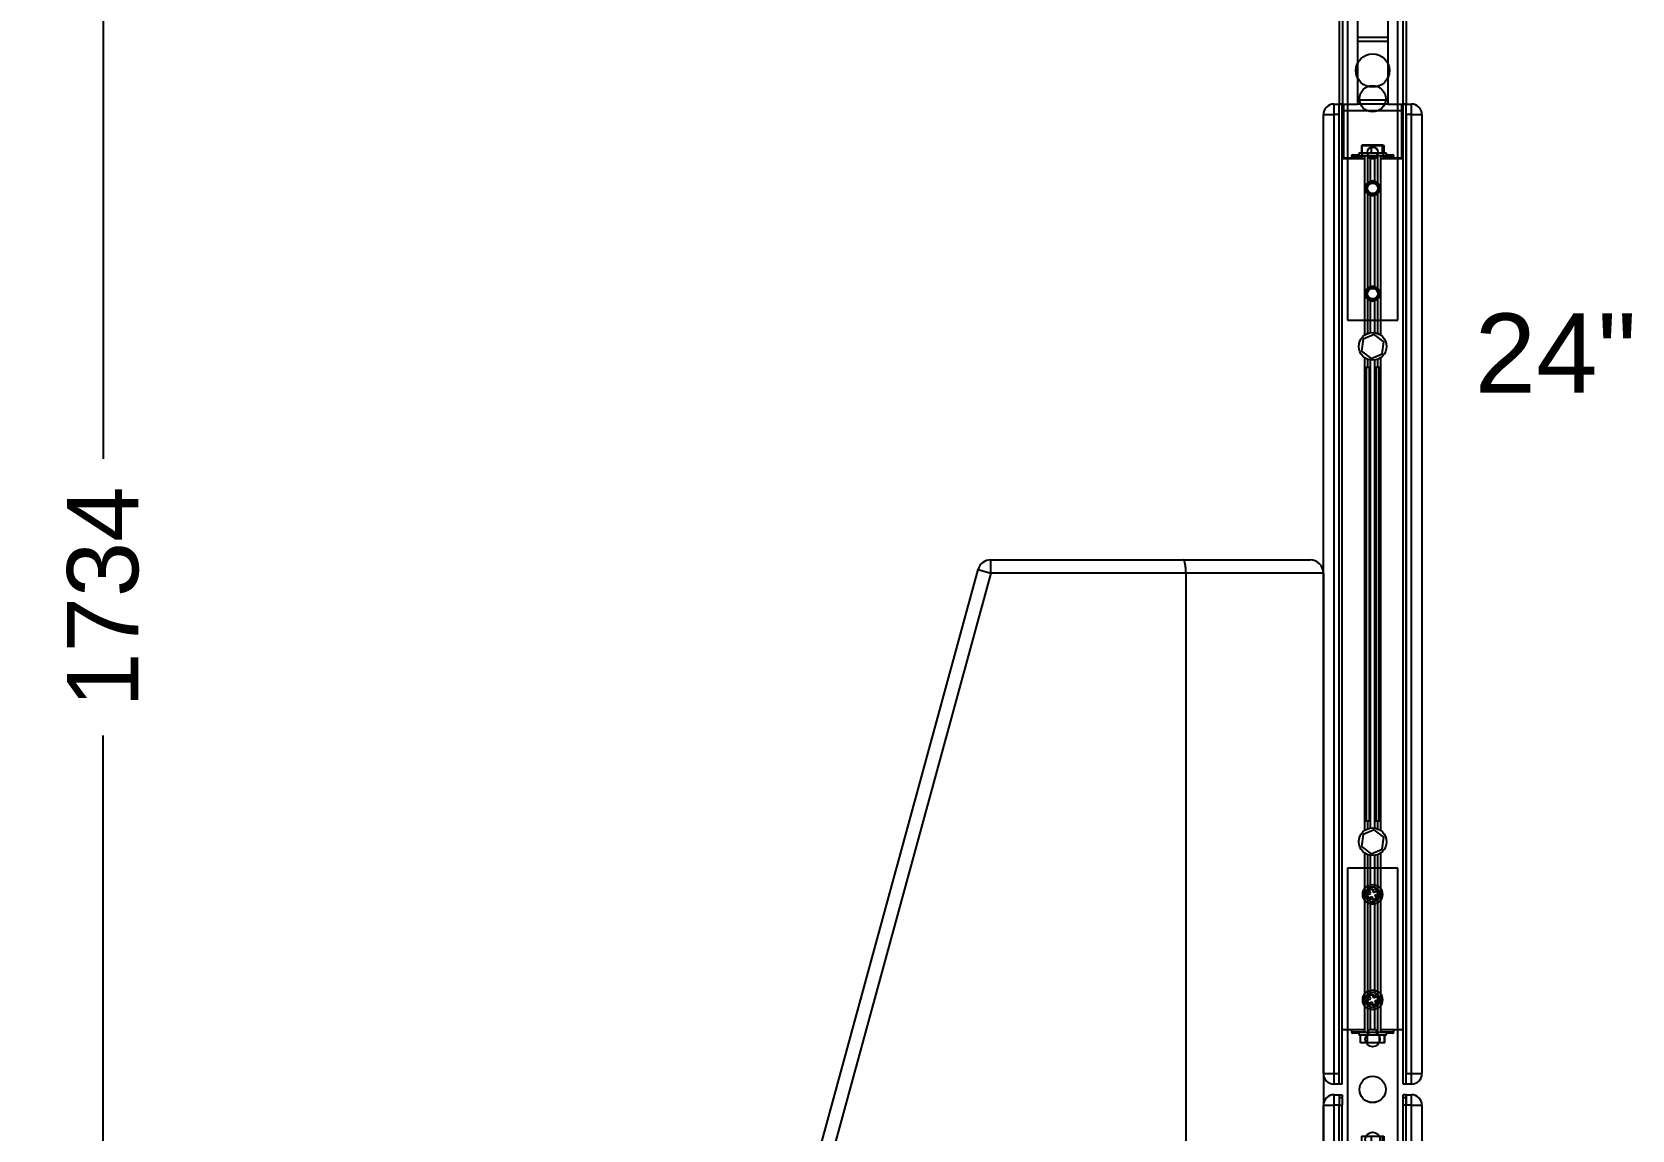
# Model space of a CAD drawing. Header units: inches. Extents: x 9936 to 27102, y -2774 to 11910.
# Drawn here: x 12435 to 13042, y 6183 to 6599 of the extents above; entities that cross this region are included whole.
import ezdxf

# ---------------------------------------------------------------- set-up
doc = ezdxf.new("R2010")
doc.units = ezdxf.units.IN
doc.header["$MEASUREMENT"] = 0
for name, color, linetype in [('Conector lateral', 150, 'Continuous'), ('Puente', 244, 'Continuous'), ('RECTO', 20, 'Continuous'), ('SILLON', 84, 'Continuous'), ('TEXTO', 7, 'Continuous')]:
    doc.layers.add(name, color=color, linetype=linetype)
doc.styles.get("Standard").update_dxf_attribs({"font": 'arial.ttf'})
doc.dimstyles.get("Standard").update_dxf_attribs({"dimscale": 150, "dimtxt": 0.18, "dimasz": 0.18, "dimexe": 0.18, "dimexo": 0.0625, "dimgap": 0.09, "dimtad": 0, "dimdec": 0, "dimzin": 0, "dimdsep": 46, "dimtxsty": 'Standard', "dimcen": 0.09, "dimclrd": 1, "dimclre": 1, "dimclrt": 1, "dimadec": 0, "dimazin": 0, "dimtfac": 1, "dimtdec": 0, "dimtofl": 0, "dimtmove": 0, "dimatfit": 3, "dimfxl": 1, "dimtolj": 1, "dimtzin": 0, "dimarcsym": 0})

# ---------------------------------------------------------------- blocks, each defined once
blk = doc.blocks.new('A$C2C726D91')
at = {"layer": 'RECTO', "linetype": 'Continuous'}
for p, q in [((0, 668), (4, 668)), ((0, 4), (0, 668)), ((4, 672), (4, 668)), ((4, 672), (6, 672)), ((6, 668), (4, 668)), ((4, 668), (4, 4)), ((6, 672), (6, 670.83)), ((6, 672), (7.1, 672)), ((6, 672), (6, 668)), ((7.1, 670.83), (6, 670.83)), ((6, 670.83), (6, 668)), ((6, 668), (7.1, 668)), ((6, 4), (6, 668)), ((7.1, 672), (7.1, 670.83)), ((7.1, 670.83), (7.1, 668)), ((7.1, 4), (7.1, 668)), ((31.4, 672), (30.3, 672)), ((30.3, 670.83), (30.3, 672)), ((31.4, 670.83), (30.3, 670.83)), ((30.3, 668), (30.3, 670.83)), ((31.4, 668), (30.3, 668)), ((30.3, 4), (30.3, 668)), ((31.4, 672), (31.4, 670.83)), ((31.4, 668), (31.4, 672)), ((31.4, 672), (33.4, 672)), ((31.4, 670.83), (31.4, 668)), ((31.4, 4), (31.4, 668)), ((33.4, 668), (31.4, 668)), ((33.4, 668), (33.4, 672)), ((33.4, 4), (33.4, 668)), ((33.4, 668), (37.4, 668)), ((37.4, 668), (37.4, 4)), ((14.47, 656.3), (14.47, 653.3)), ((14.47, 656.3), (18.1, 656.3)), ((18.1, 656.3), (18.1, 653.3)), ((18.1, 656.3), (22.33, 656.3)), ((22.33, 656.3), (22.33, 653.3)), ((22.33, 656.3), (22.93, 656.3)), ((22.93, 656.3), (22.93, 653.3)), ((7.1, 651.2), (15.61, 651.2)), ((10.7, 652.2), (10.7, 651.2)), ((15.61, 652.2), (10.7, 652.2)), ((11.2, 652.7), (13.45, 652.7)), ((13.45, 653.3), (13.45, 652.3)), ((20.7, 653.3), (13.45, 653.3)), ((15.57, 652.3), (13.45, 652.3)), ((15.61, 652.3), (16.9, 652.3)), ((15.61, 652.3), (15.61, 584.24)), ((16.9, 642.11), (16.9, 652.3)), ((20.5, 652.3), (16.9, 652.3)), ((17.85, 651.2), (19.55, 651.2)), ((17.85, 642.65), (17.85, 651.2)), ((19.55, 642.65), (19.55, 651.2)), ((20.5, 652.3), (21.79, 652.3)), ((20.5, 652.3), (20.5, 642.11)), ((23.95, 653.3), (20.7, 653.3)), ((21.79, 584.24), (21.79, 652.3)), ((23.95, 652.3), (21.79, 652.3)), ((25.4, 652.2), (21.79, 652.2)), ((21.79, 651.2), (30.3, 651.2)), ((23.95, 652.3), (23.95, 653.3)), ((23.95, 652.7), (24.98, 652.7)), ((24.98, 652.7), (26.2, 652.7)), ((26.7, 652.2), (25.4, 652.2)), ((26.7, 651.2), (26.7, 652.2)), ((16.9, 602.11), (16.9, 637.89)), ((20.5, 637.89), (20.5, 602.11)), ((17.85, 602.65), (17.85, 637.35)), ((19.55, 602.65), (19.55, 637.35)), ((16.9, 584.93), (16.9, 597.89)), ((17.85, 585.18), (17.85, 597.35)), ((19.55, 585.18), (19.55, 597.35)), ((20.5, 597.89), (20.5, 584.93)), ((15.07, 582.79), (14.47, 578.25)), ((19.3, 584.54), (15.07, 582.79)), ((22.93, 581.75), (19.3, 584.54)), ((14.47, 578.25), (18.1, 575.46)), ((18.1, 575.46), (22.33, 577.21)), ((22.33, 577.21), (22.93, 581.75)), ((15.55, 572), (15.55, 100)), ((16.36, 572), (15.55, 572)), ((15.61, 575.76), (15.61, 572)), ((16.36, 100), (16.36, 572)), ((17.45, 572), (16.36, 572)), ((16.9, 572), (16.9, 575.07)), ((17.45, 100), (17.45, 572)), ((17.85, 184.65), (17.85, 574.82)), ((19.55, 184.65), (19.55, 574.82)), ((19.95, 572), (19.95, 100)), ((21.04, 572), (19.95, 572)), ((20.5, 575.07), (20.5, 572)), ((21.04, 100), (21.04, 572)), ((21.85, 572), (21.04, 572)), ((21.79, 572), (21.79, 575.76)), ((21.85, 100), (21.85, 572)), ((19.55, 184.65), (19.95, 184.47)), ((17.85, 179.35), (17.45, 179.53)), ((17.85, 97.18), (17.85, 179.35)), ((19.55, 97.18), (19.55, 179.35)), ((15.55, 100), (16.36, 100)), ((15.61, 100), (15.61, 96.24)), ((16.36, 100), (17.45, 100)), ((16.9, 96.93), (16.9, 100)), ((19.95, 100), (21.04, 100)), ((20.5, 100), (20.5, 96.93)), ((21.04, 100), (21.85, 100)), ((21.79, 96.24), (21.79, 100)), ((15.07, 94.79), (14.47, 90.25)), ((19.3, 96.54), (15.07, 94.79)), ((22.93, 93.75), (19.3, 96.54)), ((22.33, 89.21), (22.93, 93.75)), ((14.47, 90.25), (18.1, 87.46)), ((15.61, 87.76), (15.61, 19.7)), ((16.9, 74.11), (16.9, 87.07)), ((17.85, 74.65), (17.85, 86.82)), ((18.1, 87.46), (22.33, 89.21)), ((19.55, 74.65), (19.55, 86.82)), ((20.5, 87.07), (20.5, 74.11)), ((21.79, 19.7), (21.79, 87.76)), ((16.9, 19.7), (16.9, 69.89)), ((17.85, 20.8), (17.85, 69.35)), ((19.55, 20.8), (19.55, 69.35)), ((20.5, 69.89), (20.5, 19.7)), ((15.61, 20.8), (7.1, 20.8)), ((10.7, 20.8), (10.7, 19.8)), ((10.7, 19.8), (15.61, 19.8)), ((13.45, 19.3), (11.2, 19.3)), ((13.45, 19.7), (13.45, 18.7)), ((13.45, 19.7), (15.57, 19.7)), ((13.45, 18.7), (23.95, 18.7)), ((14.14, 15.7), (14.14, 18.7)), ((16.9, 19.7), (15.61, 19.7)), ((16.72, 15.7), (16.72, 18.7)), ((16.9, 19.7), (20.5, 19.7)), ((19.55, 20.8), (17.85, 20.8)), ((21.79, 19.7), (20.5, 19.7)), ((21.29, 15.7), (21.29, 18.7)), ((30.3, 20.8), (21.79, 20.8)), ((21.79, 19.8), (26.7, 19.8)), ((21.8, 19.7), (23.95, 19.7)), ((23.26, 15.7), (23.26, 18.7)), ((23.95, 18.7), (23.95, 19.7)), ((26.2, 19.3), (23.95, 19.3)), ((26.7, 19.8), (26.7, 20.8)), ((16.72, 15.7), (14.14, 15.7)), ((21.29, 15.7), (16.72, 15.7)), ((23.26, 15.7), (21.29, 15.7)), ((0, 4), (4, 4)), ((4, 4), (6, 4)), ((4, 4), (4, 0)), ((6, 0), (4, 0)), ((6, 4), (6, 1.17)), ((7.1, 4), (6, 4)), ((6, 4), (6, 0)), ((6, 1.17), (7.1, 1.17)), ((6, 1.17), (6, 0)), ((7.1, 0), (6, 0)), ((7.1, 4), (7.1, 1.17)), ((7.1, 1.17), (7.1, 0)), ((31.4, 4), (30.3, 4)), ((30.3, 1.17), (30.3, 4)), ((30.3, 1.17), (31.4, 1.17)), ((30.3, 0), (30.3, 1.17)), ((31.4, 0), (30.3, 0)), ((31.4, 4), (31.4, 1.17)), ((31.4, 4), (33.4, 4)), ((31.4, 0), (31.4, 4)), ((31.4, 1.17), (31.4, 0)), ((33.4, 0), (31.4, 0)), ((33.4, 4), (37.4, 4)), ((33.4, 0), (33.4, 4))]:
    blk.add_line(p, q, dxfattribs=at)
for centre, radius in [((18.7, 640), 1.98), ((18.7, 600), 1.98), ((18.7, 580), 5.25), ((18.7, 92), 5.25), ((18.7, 72), 1.98)]:
    blk.add_circle(centre, radius, dxfattribs=at)
for centre, radius, start, end in [((4, 668), 4, 90, 180), ((33.4, 668), 4, 0, 90), ((11.2, 652.2), 0.5, 90, 180), ((18.7, 652.9), 1.9, 198.40848, 243.47465), ((18.7, 652.9), 1.9, 296.52535, 341.59152), ((26.2, 652.2), 0.5, 0, 90), ((18.7, 640), 2.78, 130.46008, 229.53992), ((18.7, 640), 2.78, 72.21585, 107.78415), ((18.7, 640), 2.78, 310.46008, 49.53992), ((18.7, 640), 2.78, 252.21585, 287.78415), ((18.7, 600), 2.78, 130.46008, 229.53992), ((18.7, 600), 2.78, 72.21585, 107.78415), ((18.7, 600), 2.78, 310.46008, 49.53992), ((18.7, 600), 2.78, 252.21585, 287.78415), ((18.7, 182), 2.78, 72.21585, 107.78415), ((18.7, 182), 2.78, 252.21585, 287.78415), ((18.7, 72), 2.78, 130.46008, 229.53992), ((18.7, 72), 2.78, 72.21585, 107.78415), ((18.7, 72), 2.78, 310.46008, 49.53992), ((18.7, 72), 2.78, 252.21585, 287.78415), ((11.2, 19.8), 0.5, 180, 270), ((18.7, 19.1), 1.9, 116.52535, 161.59152), ((18.7, 19.1), 1.9, 18.40848, 63.47465), ((26.2, 19.8), 0.5, 270, 0), ((4, 4), 4, 180, 270), ((33.4, 4), 4, 270, 0)]:
    blk.add_arc(centre, radius, start, end, dxfattribs=at)
for points, knots in [([(16.9, 642.11), (16.99, 642.19), (17.17, 642.33), (17.55, 642.54), (17.8, 642.63), (17.85, 642.65)], [0, 0, 0, 0, 0.439174, 0.876749, 1, 1, 1, 1]), ([(17.85, 637.35), (17.66, 637.43), (17.29, 637.58), (17.01, 637.79), (16.92, 637.87), (16.9, 637.89)], [0, 0, 0, 0, 0.444484, 0.887819, 1, 1, 1, 1]), ([(19.55, 642.65), (19.74, 642.57), (20.11, 642.42), (20.39, 642.21), (20.48, 642.13), (20.5, 642.11)], [0, 0, 0, 0, 0.444477, 0.887819, 1, 1, 1, 1]), ([(20.5, 637.89), (20.41, 637.81), (20.23, 637.67), (19.85, 637.46), (19.6, 637.37), (19.55, 637.35)], [0, 0, 0, 0, 0.439174, 0.876749, 1, 1, 1, 1]), ([(16.9, 602.11), (16.99, 602.19), (17.17, 602.33), (17.55, 602.54), (17.8, 602.63), (17.85, 602.65)], [0, 0, 0, 0, 0.439174, 0.876749, 1, 1, 1, 1]), ([(19.55, 602.65), (19.74, 602.57), (20.11, 602.42), (20.39, 602.21), (20.48, 602.13), (20.5, 602.11)], [0, 0, 0, 0, 0.444477, 0.887819, 1, 1, 1, 1]), ([(17.85, 597.35), (17.66, 597.43), (17.29, 597.58), (17.01, 597.79), (16.92, 597.87), (16.9, 597.89)], [0, 0, 0, 0, 0.444477, 0.887819, 1, 1, 1, 1]), ([(20.5, 597.89), (20.41, 597.81), (20.23, 597.67), (19.85, 597.46), (19.6, 597.37), (19.55, 597.35)], [0, 0, 0, 0, 0.439174, 0.876749, 1, 1, 1, 1]), ([(17.45, 184.47), (17.52, 184.51), (17.64, 184.58), (17.8, 184.63), (17.85, 184.65)], [0, 0, 0, 0, 0.638363, 1, 1, 1, 1]), ([(19.95, 179.53), (19.88, 179.49), (19.76, 179.42), (19.6, 179.37), (19.55, 179.35)], [0, 0, 0, 0, 0.638363, 1, 1, 1, 1]), ([(16.9, 74.11), (16.99, 74.19), (17.17, 74.33), (17.55, 74.54), (17.8, 74.63), (17.85, 74.65)], [0, 0, 0, 0, 0.439174, 0.876749, 1, 1, 1, 1]), ([(19.55, 74.65), (19.74, 74.57), (20.11, 74.42), (20.39, 74.21), (20.48, 74.13), (20.5, 74.11)], [0, 0, 0, 0, 0.444477, 0.887819, 1, 1, 1, 1]), ([(17.85, 69.35), (17.66, 69.43), (17.29, 69.58), (17.01, 69.79), (16.92, 69.87), (16.9, 69.89)], [0, 0, 0, 0, 0.444477, 0.887819, 1, 1, 1, 1]), ([(20.5, 69.89), (20.41, 69.81), (20.23, 69.67), (19.85, 69.46), (19.6, 69.37), (19.55, 69.35)], [0, 0, 0, 0, 0.439174, 0.876749, 1, 1, 1, 1])]:
    blk.add_open_spline(points, degree=3, knots=knots, dxfattribs=at)
blk = doc.blocks.new('A$C3EBA59D7')
at = {"layer": 'RECTO', "linetype": 'Continuous'}
for p, q in [((4, 372), (4, 368)), ((4, 372), (6, 372)), ((6, 0), (6, 372)), ((7.1, 372), (6, 372)), ((7.1, 0), (7.1, 372)), ((31.4, 372), (30.3, 372)), ((30.3, 0), (30.3, 372)), ((31.4, 372), (33.4, 372)), ((31.4, 0), (31.4, 372)), ((33.4, 368), (33.4, 372)), ((0, 368), (4, 368)), ((0, 4), (0, 368)), ((6, 368), (4, 368)), ((4, 368), (4, 4)), ((6, 4), (6, 368)), ((31.4, 368), (31.4, 4)), ((33.4, 368), (31.4, 368)), ((33.4, 4), (33.4, 368)), ((33.4, 368), (37.4, 368)), ((37.4, 368), (37.4, 4)), ((10.7, 352.2), (10.7, 351.2)), ((15.61, 352.2), (10.7, 352.2)), ((11.2, 352.7), (13.45, 352.7)), ((13.45, 353.3), (13.45, 352.3)), ((20.7, 353.3), (13.45, 353.3)), ((15.61, 352.3), (13.45, 352.3)), ((14.47, 356.3), (14.47, 353.3)), ((14.47, 356.3), (18.1, 356.3)), ((15.61, 352.3), (15.61, 284.24)), ((16.9, 352.3), (15.61, 352.3)), ((20.48, 352.3), (16.9, 352.3)), ((16.9, 342.11), (16.9, 352.3)), ((18.1, 356.3), (18.1, 353.3)), ((18.1, 356.3), (22.33, 356.3)), ((20.5, 352.3), (20.5, 342.11)), ((21.79, 352.3), (20.5, 352.3)), ((23.95, 353.3), (20.7, 353.3)), ((23.95, 352.3), (21.79, 352.3)), ((21.79, 284.24), (21.79, 352.3)), ((25.4, 352.2), (21.79, 352.2)), ((22.33, 356.3), (22.33, 353.3)), ((22.33, 356.3), (22.93, 356.3)), ((22.93, 356.3), (22.93, 353.3)), ((23.95, 352.3), (23.95, 353.3)), ((23.95, 352.7), (24.98, 352.7)), ((24.98, 352.7), (26.2, 352.7)), ((26.7, 352.2), (25.4, 352.2)), ((26.7, 351.2), (26.7, 352.2)), ((15.61, 351.2), (7.1, 351.2)), ((17.85, 342.65), (17.85, 351.2)), ((19.55, 351.2), (17.85, 351.2)), ((19.55, 342.65), (19.55, 351.2)), ((30.3, 351.2), (21.79, 351.2)), ((16.9, 302.11), (16.9, 337.89)), ((17.85, 302.65), (17.85, 337.35)), ((19.55, 302.65), (19.55, 337.35)), ((20.5, 337.89), (20.5, 302.11)), ((16.9, 284.93), (16.9, 297.89)), ((20.5, 297.89), (20.5, 284.93)), ((17.85, 285.18), (17.85, 297.35)), ((19.55, 285.18), (19.55, 297.35)), ((15.07, 282.79), (14.47, 278.25)), ((19.3, 284.54), (15.07, 282.79)), ((22.93, 281.75), (19.3, 284.54)), ((22.33, 277.21), (22.93, 281.75)), ((14.47, 278.25), (18.1, 275.46)), ((15.61, 275.76), (15.61, 272)), ((16.9, 272), (16.9, 275.07)), ((17.85, 97.18), (17.85, 274.82)), ((18.1, 275.46), (22.33, 277.21)), ((19.55, 97.18), (19.55, 274.82)), ((20.5, 275.07), (20.5, 272)), ((21.79, 272), (21.79, 275.76)), ((15.55, 272), (15.55, 100)), ((16.36, 272), (15.55, 272)), ((16.36, 100), (16.36, 272)), ((17.45, 272), (16.36, 272)), ((17.45, 100), (17.45, 272)), ((19.95, 272), (19.95, 100)), ((21.04, 272), (19.95, 272)), ((21.04, 100), (21.04, 272)), ((21.85, 272), (21.04, 272)), ((21.85, 100), (21.85, 272)), ((15.55, 100), (16.36, 100)), ((15.61, 100), (15.61, 96.24)), ((16.36, 100), (17.45, 100)), ((16.9, 96.93), (16.9, 100)), ((19.95, 100), (21.04, 100)), ((20.5, 100), (20.5, 96.93)), ((21.04, 100), (21.85, 100)), ((21.79, 96.24), (21.79, 100)), ((15.07, 94.79), (14.47, 90.25)), ((19.3, 96.54), (15.07, 94.79)), ((22.93, 93.75), (19.3, 96.54)), ((22.33, 89.21), (22.93, 93.75)), ((14.47, 90.25), (18.1, 87.46)), ((15.61, 87.76), (15.61, 19.7)), ((16.9, 74.11), (16.9, 87.07)), ((17.85, 74.65), (17.85, 86.82)), ((18.1, 87.46), (22.33, 89.21)), ((19.55, 74.65), (19.55, 86.82)), ((20.5, 87.07), (20.5, 74.11)), ((21.79, 19.7), (21.79, 87.76)), ((16.9, 34.11), (16.9, 69.89)), ((17.85, 34.65), (17.85, 69.35)), ((19.55, 34.65), (19.55, 69.35)), ((20.5, 69.89), (20.5, 34.11)), ((16.9, 19.7), (16.9, 29.89)), ((17.85, 20.8), (17.85, 29.35)), ((19.55, 20.8), (19.55, 29.35)), ((20.5, 29.89), (20.5, 19.7)), ((7.1, 20.8), (15.61, 20.8)), ((10.7, 20.8), (10.7, 19.8)), ((10.7, 19.8), (15.63, 19.8)), ((13.45, 19.3), (11.2, 19.3)), ((13.45, 19.7), (13.45, 18.7)), ((13.45, 19.7), (15.57, 19.7)), ((13.45, 18.7), (23.95, 18.7)), ((14.14, 15.7), (14.14, 18.7)), ((15.61, 19.7), (16.9, 19.7)), ((16.72, 15.7), (16.72, 18.7)), ((16.9, 19.7), (20.52, 19.7)), ((17.85, 20.8), (19.55, 20.8)), ((20.5, 19.7), (21.79, 19.7)), ((21.29, 15.7), (21.29, 18.7)), ((21.77, 19.8), (26.7, 19.8)), ((21.79, 20.8), (30.3, 20.8)), ((21.8, 19.7), (23.95, 19.7)), ((23.26, 15.7), (23.26, 18.7)), ((23.95, 18.7), (23.95, 19.7)), ((26.2, 19.3), (23.95, 19.3)), ((26.7, 19.8), (26.7, 20.8)), ((16.72, 15.7), (14.14, 15.7)), ((21.29, 15.7), (16.72, 15.7)), ((23.26, 15.7), (21.29, 15.7)), ((0, 4), (4, 4)), ((4, 4), (6, 4)), ((4, 4), (4, 0)), ((31.4, 4), (33.4, 4)), ((33.4, 0), (33.4, 4)), ((33.4, 4), (37.4, 4)), ((6, 0), (4, 0)), ((7.1, 0), (6, 0)), ((31.4, 0), (30.3, 0)), ((33.4, 0), (31.4, 0))]:
    blk.add_line(p, q, dxfattribs=at)
for centre, radius in [((18.7, 340), 1.98), ((18.7, 300), 1.98), ((18.7, 280), 5.25), ((18.7, 92), 5.25), ((18.7, 72), 1.98), ((18.7, 32), 1.98)]:
    blk.add_circle(centre, radius, dxfattribs=at)
for centre, radius, start, end in [((4, 368), 4, 90, 180), ((33.4, 368), 4, 0, 90), ((11.2, 352.2), 0.5, 90, 180), ((18.7, 352.9), 1.9, 198.40848, 243.47465), ((18.7, 352.9), 1.9, 296.52535, 341.59152), ((26.2, 352.2), 0.5, 0, 90), ((18.7, 340), 2.78, 130.46008, 229.53992), ((18.7, 340), 2.78, 72.21585, 107.78415), ((18.7, 340), 2.78, 310.46008, 49.53992), ((18.7, 340), 2.78, 252.21585, 287.78415), ((18.7, 300), 2.78, 130.46008, 229.53992), ((18.7, 300), 2.78, 72.21585, 107.78415), ((18.7, 300), 2.78, 310.46008, 49.53992), ((18.7, 300), 2.78, 252.21585, 287.78415), ((18.7, 72), 2.78, 130.46008, 229.53992), ((18.7, 72), 2.78, 72.21585, 107.78415), ((18.7, 72), 2.78, 310.46008, 49.53992), ((18.7, 72), 2.78, 252.21585, 287.78415), ((18.7, 32), 2.78, 130.46008, 229.53992), ((18.7, 32), 2.78, 72.21585, 107.78415), ((18.7, 32), 2.78, 310.46008, 49.53992), ((18.7, 32), 2.78, 252.21585, 287.78415), ((11.2, 19.8), 0.5, 180, 270), ((18.7, 19.1), 1.9, 116.52535, 161.59152), ((18.7, 19.1), 1.9, 18.40848, 63.47465), ((26.2, 19.8), 0.5, 270, 0), ((4, 4), 4, 180, 270), ((33.4, 4), 4, 270, 0)]:
    blk.add_arc(centre, radius, start, end, dxfattribs=at)
for points, knots in [([(16.9, 342.11), (16.99, 342.19), (17.17, 342.33), (17.55, 342.54), (17.8, 342.63), (17.85, 342.65)], [0, 0, 0, 0, 0.439174, 0.876749, 1, 1, 1, 1]), ([(19.55, 342.65), (19.74, 342.57), (20.11, 342.42), (20.39, 342.21), (20.48, 342.13), (20.5, 342.11)], [0, 0, 0, 0, 0.444481, 0.887819, 1, 1, 1, 1]), ([(17.85, 337.35), (17.66, 337.43), (17.29, 337.58), (17.01, 337.79), (16.92, 337.87), (16.9, 337.89)], [0, 0, 0, 0, 0.444481, 0.887819, 1, 1, 1, 1]), ([(20.5, 337.89), (20.41, 337.81), (20.23, 337.67), (19.85, 337.46), (19.6, 337.37), (19.55, 337.35)], [0, 0, 0, 0, 0.439174, 0.876749, 1, 1, 1, 1]), ([(16.9, 302.11), (16.99, 302.19), (17.17, 302.33), (17.55, 302.54), (17.8, 302.63), (17.85, 302.65)], [0, 0, 0, 0, 0.439175, 0.876751, 1, 1, 1, 1]), ([(17.85, 297.35), (17.66, 297.43), (17.29, 297.58), (17.01, 297.79), (16.92, 297.87), (16.9, 297.89)], [0, 0, 0, 0, 0.444478, 0.887817, 1, 1, 1, 1]), ([(19.55, 302.65), (19.74, 302.57), (20.11, 302.42), (20.39, 302.21), (20.48, 302.13), (20.5, 302.11)], [0, 0, 0, 0, 0.444478, 0.887817, 1, 1, 1, 1]), ([(20.5, 297.89), (20.41, 297.81), (20.23, 297.67), (19.85, 297.46), (19.6, 297.37), (19.55, 297.35)], [0, 0, 0, 0, 0.439175, 0.876751, 1, 1, 1, 1]), ([(16.9, 74.11), (16.99, 74.19), (17.17, 74.33), (17.55, 74.54), (17.8, 74.63), (17.85, 74.65)], [0, 0, 0, 0, 0.439175, 0.876751, 1, 1, 1, 1]), ([(19.55, 74.65), (19.74, 74.57), (20.11, 74.42), (20.39, 74.21), (20.48, 74.13), (20.5, 74.11)], [0, 0, 0, 0, 0.444478, 0.887817, 1, 1, 1, 1]), ([(17.85, 69.35), (17.66, 69.43), (17.29, 69.58), (17.01, 69.79), (16.92, 69.87), (16.9, 69.89)], [0, 0, 0, 0, 0.444478, 0.887817, 1, 1, 1, 1]), ([(20.5, 69.89), (20.41, 69.81), (20.23, 69.67), (19.85, 69.46), (19.6, 69.37), (19.55, 69.35)], [0, 0, 0, 0, 0.439175, 0.876751, 1, 1, 1, 1]), ([(16.9, 34.11), (16.99, 34.19), (17.17, 34.33), (17.55, 34.54), (17.8, 34.63), (17.85, 34.65)], [0, 0, 0, 0, 0.439174, 0.876749, 1, 1, 1, 1]), ([(19.55, 34.65), (19.74, 34.57), (20.11, 34.42), (20.39, 34.21), (20.48, 34.13), (20.5, 34.11)], [0, 0, 0, 0, 0.444481, 0.887819, 1, 1, 1, 1]), ([(17.85, 29.35), (17.66, 29.43), (17.29, 29.58), (17.01, 29.79), (16.92, 29.87), (16.9, 29.89)], [0, 0, 0, 0, 0.444481, 0.887819, 1, 1, 1, 1]), ([(20.5, 29.89), (20.41, 29.81), (20.23, 29.67), (19.85, 29.46), (19.6, 29.37), (19.55, 29.35)], [0, 0, 0, 0, 0.439174, 0.876749, 1, 1, 1, 1])]:
    blk.add_open_spline(points, degree=3, knots=knots, dxfattribs=at)
blk = doc.blocks.new('A$C10B60D47')
at = {"layer": 'Conector lateral', "linetype": 'Continuous'}
for p, q in [((19.05, 168), (0, 168)), ((0, 168), (0, 0)), ((19.05, 0), (19.05, 168)), ((7.22, 157.7), (8.74, 158.33)), ((8.11, 159.85), (9.22, 160.31)), ((8.11, 159.85), (8.74, 158.33)), ((9.22, 160.31), (9.85, 158.78)), ((9.85, 158.78), (11.38, 159.41)), ((10.31, 157.67), (11.83, 158.3)), ((11.38, 159.41), (11.83, 158.3)), ((7.22, 157.7), (7.67, 156.59)), ((7.67, 156.59), (9.2, 157.22)), ((9.2, 157.22), (9.83, 155.69)), ((9.83, 155.69), (10.94, 156.15)), ((10.31, 157.67), (10.94, 156.15)), ((7.22, 117.7), (8.74, 118.33)), ((7.22, 117.7), (7.67, 116.59)), ((7.67, 116.59), (9.2, 117.22)), ((8.11, 119.85), (9.22, 120.31)), ((8.11, 119.85), (8.74, 118.33)), ((9.2, 117.22), (9.83, 115.69)), ((9.22, 120.31), (9.85, 118.78)), ((9.83, 115.69), (10.94, 116.15)), ((9.85, 118.78), (11.38, 119.41)), ((10.31, 117.67), (11.83, 118.3)), ((10.31, 117.67), (10.94, 116.15)), ((11.38, 119.41), (11.83, 118.3)), ((7.22, 49.7), (8.74, 50.33)), ((7.22, 49.7), (7.67, 48.59)), ((7.67, 48.59), (9.2, 49.22)), ((8.11, 51.85), (9.22, 52.31)), ((8.11, 51.85), (8.74, 50.33)), ((9.2, 49.22), (9.83, 47.69)), ((9.22, 52.31), (9.85, 50.78)), ((9.85, 50.78), (11.38, 51.41)), ((10.31, 49.67), (11.83, 50.3)), ((10.31, 49.67), (10.94, 48.15)), ((11.38, 51.41), (11.83, 50.3)), ((9.83, 47.69), (10.94, 48.15)), ((8.11, 11.85), (9.22, 12.31)), ((9.22, 12.31), (9.85, 10.78)), ((7.22, 9.7), (8.74, 10.33)), ((7.22, 9.7), (7.67, 8.59)), ((7.67, 8.59), (9.2, 9.22)), ((8.11, 11.85), (8.74, 10.33)), ((9.2, 9.22), (9.83, 7.69)), ((9.83, 7.69), (10.94, 8.15)), ((9.85, 10.78), (11.38, 11.41)), ((10.31, 9.67), (11.83, 10.3)), ((10.31, 9.67), (10.94, 8.15)), ((11.38, 11.41), (11.83, 10.3)), ((0, 0), (19.05, 0))]:
    blk.add_line(p, q, dxfattribs=at)
for centre, radius in [((9.52, 158), 3.75), ((9.52, 118), 3.75), ((9.52, 103), 2.78), ((9.52, 65), 2.78), ((9.52, 50), 3.75), ((9.52, 10), 3.75)]:
    blk.add_circle(centre, radius, dxfattribs=at)
blk = doc.blocks.new('BIOMBO 42')
at = {"layer": 'RECTO', "color": 252, "true_color": 0x939598}
for centre in [(12756.52, -15386.74), (12756.52, -15762.74)]:
    blk.add_circle(centre, 5, dxfattribs=at)
at = {"layer": 'RECTO'}
for name, p in [('A$C3EBA59D7', (12737.82, -15760.74)), ('A$C10B60D47', (12746.99, -15846.74)), ('A$C2C726D91', (12737.82, -16436.74))]:
    blk.add_blockref(name, p, dxfattribs=at)
blk = doc.blocks.new('PUENTE 135° H24 F24')
at = {"layer": 'Puente', "linetype": 'Continuous'}
for p, q in [((9240.04, -10510.02), (9240.04, -10704.02)), ((9241.31, -10510.02), (9241.31, -10704.02)), ((9247.04, -10510.02), (9247.04, -10704.02)), ((9258.44, -10510.02), (9258.44, -10704.02)), ((9264.17, -10510.02), (9264.17, -10704.02)), ((9265.44, -10510.02), (9265.44, -10704.02)), ((9243.21, -10631.02), (9243.21, -10786.02)), ((9262.26, -10786.02), (9262.26, -10631.02)), ((9247.04, -10678.62), (9258.44, -10678.62)), ((9247.04, -10680.14), (9258.44, -10680.14)), ((9240.04, -10704.02), (9241.31, -10704.02)), ((9240.04, -11076.02), (9240.04, -10704.02)), ((9241.14, -10704.02), (9240.04, -10704.02)), ((9241.14, -11076.02), (9241.14, -10704.02)), ((9241.31, -10704.02), (9247.04, -10704.02)), ((9241.74, -10704.02), (9241.74, -10706.55)), ((9263.74, -10706.55), (9241.74, -10706.55)), ((9241.74, -10706.55), (9241.74, -10724.52)), ((9258.44, -10702.5), (9247.04, -10702.5)), ((9258.44, -10704.02), (9247.04, -10704.02)), ((9258.44, -10704.02), (9264.17, -10704.02)), ((9263.74, -10704.02), (9263.74, -10706.55)), ((9263.74, -10706.55), (9263.74, -10724.52)), ((9264.17, -10704.02), (9265.44, -10704.02)), ((9265.44, -10704.02), (9264.34, -10704.02)), ((9264.34, -11076.02), (9264.34, -10704.02)), ((9265.44, -11076.02), (9265.44, -10704.02)), ((9240.04, -11072.02), (9240.04, -10708.02)), ((9265.44, -10708.02), (9265.44, -11072.02)), ((9248.51, -10719.72), (9248.51, -10722.72)), ((9248.51, -10719.72), (9252.14, -10719.72)), ((9248.77, -10724.52), (9248.77, -10719.52)), ((9248.77, -10719.52), (9256.7, -10719.52)), ((9252.14, -10719.72), (9252.14, -10722.72)), ((9252.14, -10719.72), (9256.37, -10719.72)), ((9256.37, -10719.72), (9256.37, -10722.72)), ((9256.37, -10719.72), (9256.97, -10719.72)), ((9256.7, -10719.52), (9256.7, -10724.52)), ((9256.97, -10719.72), (9256.97, -10722.72)), ((9249.65, -10724.82), (9241.14, -10724.82)), ((9248.77, -10724.52), (9241.74, -10724.52)), ((9244.74, -10723.82), (9244.74, -10724.82)), ((9249.65, -10723.82), (9244.74, -10723.82)), ((9245.24, -10723.32), (9247.49, -10723.32)), ((9247.49, -10722.72), (9247.49, -10723.72)), ((9254.74, -10722.72), (9247.49, -10722.72)), ((9249.65, -10723.72), (9247.49, -10723.72)), ((9249.65, -10723.72), (9249.65, -10791.77)), ((9250.94, -10723.72), (9249.65, -10723.72)), ((9254.52, -10723.72), (9250.94, -10723.72)), ((9250.94, -10733.9), (9250.94, -10723.72)), ((9251.89, -10733.37), (9251.89, -10724.82)), ((9253.59, -10724.82), (9251.89, -10724.82)), ((9253.59, -10733.37), (9253.59, -10724.82)), ((9254.54, -10723.72), (9254.54, -10733.9)), ((9255.83, -10723.72), (9254.54, -10723.72)), ((9257.99, -10722.72), (9254.74, -10722.72)), ((9257.99, -10723.72), (9255.82, -10723.72)), ((9255.83, -10791.77), (9255.83, -10723.72)), ((9259.44, -10723.82), (9255.83, -10723.82)), ((9264.34, -10724.82), (9255.83, -10724.82)), ((9263.74, -10724.52), (9256.7, -10724.52)), ((9257.99, -10723.72), (9257.99, -10722.72)), ((9257.99, -10723.32), (9259.02, -10723.32)), ((9259.02, -10723.32), (9260.24, -10723.32)), ((9260.74, -10723.82), (9259.44, -10723.82)), ((9260.74, -10724.82), (9260.74, -10723.82)), ((9250.94, -10773.9), (9250.94, -10738.13)), ((9254.54, -10738.13), (9254.54, -10773.9)), ((9251.89, -10773.37), (9251.89, -10738.66)), ((9253.59, -10773.37), (9253.59, -10738.66)), ((9250.94, -10791.09), (9250.94, -10778.13)), ((9251.89, -10790.83), (9251.89, -10778.66)), ((9253.59, -10790.83), (9253.59, -10778.66)), ((9254.54, -10778.13), (9254.54, -10791.09)), ((9243.21, -10786.02), (9262.26, -10786.02)), ((9253.34, -10791.48), (9249.11, -10793.23)), ((9256.97, -10794.27), (9253.34, -10791.48)), ((9249.11, -10793.23), (9248.51, -10797.76)), ((9248.51, -10797.76), (9252.14, -10800.55)), ((9252.14, -10800.55), (9256.37, -10798.81)), ((9256.37, -10798.81), (9256.97, -10794.27)), ((9249.59, -10804.02), (9249.59, -10976.02)), ((9250.4, -10804.02), (9249.59, -10804.02)), ((9249.65, -10800.26), (9249.65, -10804.02)), ((9250.4, -10976.02), (9250.4, -10804.02)), ((9251.49, -10804.02), (9250.4, -10804.02)), ((9250.94, -10804.02), (9250.94, -10800.95)), ((9251.49, -10976.02), (9251.49, -10804.02)), ((9251.89, -10978.83), (9251.89, -10801.2)), ((9253.59, -10978.83), (9253.59, -10801.2)), ((9253.99, -10804.02), (9253.99, -10976.02)), ((9255.08, -10804.02), (9253.99, -10804.02)), ((9254.54, -10800.95), (9254.54, -10804.02)), ((9255.08, -10976.02), (9255.08, -10804.02)), ((9255.89, -10804.02), (9255.08, -10804.02)), ((9255.83, -10804.02), (9255.83, -10800.26)), ((9255.89, -10976.02), (9255.89, -10804.02)), ((9253.34, -10979.48), (9249.11, -10981.23)), ((9249.59, -10976.02), (9250.4, -10976.02)), ((9249.65, -10976.02), (9249.65, -10979.77)), ((9250.4, -10976.02), (9251.49, -10976.02)), ((9250.94, -10979.09), (9250.94, -10976.02)), ((9256.97, -10982.27), (9253.34, -10979.48)), ((9253.99, -10976.02), (9255.08, -10976.02)), ((9254.54, -10976.02), (9254.54, -10979.09)), ((9255.08, -10976.02), (9255.89, -10976.02)), ((9255.83, -10979.77), (9255.83, -10976.02)), ((9249.11, -10981.23), (9248.51, -10985.76)), ((9248.51, -10985.76), (9252.14, -10988.55)), ((9252.14, -10988.55), (9256.37, -10986.81)), ((9256.37, -10986.81), (9256.97, -10982.27)), ((9249.65, -10988.26), (9249.65, -11056.32)), ((9250.94, -11001.9), (9250.94, -10988.95)), ((9251.89, -11001.37), (9251.89, -10989.2)), ((9253.59, -11001.37), (9253.59, -10989.2)), ((9254.54, -10988.95), (9254.54, -11001.9)), ((9255.83, -11056.32), (9255.83, -10988.26)), ((9250.94, -11041.9), (9250.94, -11006.13)), ((9251.89, -11041.37), (9251.89, -11006.66)), ((9253.59, -11041.37), (9253.59, -11006.66)), ((9254.54, -11006.13), (9254.54, -11041.9)), ((9250.94, -11056.32), (9250.94, -11046.13)), ((9251.89, -11055.22), (9251.89, -11046.66)), ((9253.59, -11055.22), (9253.59, -11046.66)), ((9254.54, -11046.13), (9254.54, -11056.32)), ((9241.14, -11055.22), (9249.65, -11055.22)), ((9244.74, -11055.22), (9244.74, -11056.22)), ((9244.74, -11056.22), (9249.67, -11056.22)), ((9247.49, -11056.72), (9245.24, -11056.72)), ((9247.49, -11056.32), (9247.49, -11057.32)), ((9247.49, -11056.32), (9249.61, -11056.32)), ((9247.49, -11057.32), (9257.99, -11057.32)), ((9248.17, -11060.32), (9248.17, -11057.32)), ((9249.65, -11056.32), (9250.94, -11056.32)), ((9250.76, -11060.32), (9250.76, -11057.32)), ((9250.94, -11056.32), (9254.56, -11056.32)), ((9251.89, -11055.22), (9253.59, -11055.22)), ((9254.54, -11056.32), (9255.83, -11056.32)), ((9255.33, -11060.32), (9255.33, -11057.32)), ((9255.81, -11056.22), (9260.74, -11056.22)), ((9255.83, -11055.22), (9264.34, -11055.22)), ((9255.84, -11056.32), (9257.99, -11056.32)), ((9257.3, -11060.32), (9257.3, -11057.32)), ((9257.99, -11057.32), (9257.99, -11056.32)), ((9260.24, -11056.72), (9257.99, -11056.72)), ((9260.74, -11056.22), (9260.74, -11055.22)), ((9250.76, -11060.32), (9248.17, -11060.32)), ((9255.33, -11060.32), (9250.76, -11060.32)), ((9257.3, -11060.32), (9255.33, -11060.32)), ((9241.14, -11076.02), (9240.04, -11076.02)), ((9265.44, -11076.02), (9264.34, -11076.02))]:
    blk.add_line(p, q, dxfattribs=at)
for centre, radius in [((9252.74, -10691.32), 6.35), ((9252.74, -10722.32), 1.98), ((9252.74, -10736.02), 2.38), ((9252.74, -10736.02), 1.98), ((9252.74, -10776.02), 2.38), ((9252.74, -10776.02), 1.98), ((9252.74, -10796.02), 5.25), ((9252.74, -10984.02), 5.25), ((9252.74, -11004.02), 1.98), ((9252.74, -11044.02), 1.98)]:
    blk.add_circle(centre, radius, dxfattribs=at)
at = {"layer": 'Puente', "color": 252, "true_color": 0x939598}
blk.add_circle((9252.74, -11078.02), 5, dxfattribs=at)
at = {"layer": 'Puente', "linetype": 'Continuous'}
for centre, radius, start, end in [((9245.24, -10723.82), 0.5, 90, 180), ((9252.74, -10723.12), 1.9, 198.40848, 243.47465), ((9252.74, -10723.12), 1.9, 296.52535, 341.59152), ((9260.24, -10723.82), 0.5, 0, 90), ((9252.74, -10736.02), 2.78, 130.46008, 229.53992), ((9252.74, -10736.02), 2.78, 72.21585, 107.78415), ((9252.74, -10736.02), 2.78, 310.46008, 49.53992), ((9252.74, -10736.02), 2.78, 252.21585, 287.78415), ((9252.74, -10776.02), 2.78, 130.46008, 229.53992), ((9252.74, -10776.02), 2.78, 72.21585, 107.78415), ((9252.74, -10776.02), 2.78, 310.46008, 49.53992), ((9252.74, -10776.02), 2.78, 252.21585, 287.78415), ((9252.74, -11004.02), 2.78, 130.46008, 229.53992), ((9252.74, -11004.02), 2.78, 72.21585, 107.78415), ((9252.74, -11004.02), 2.78, 310.46008, 49.53992), ((9252.74, -11004.02), 2.78, 252.21585, 287.78415), ((9252.74, -11044.02), 2.78, 72.21585, 107.78415), ((9252.74, -11044.02), 2.78, 130.46008, 229.53992), ((9252.74, -11044.02), 2.78, 252.21585, 287.78415), ((9252.74, -11044.02), 2.78, 310.46008, 49.53992), ((9245.24, -11056.22), 0.5, 180, 270), ((9252.74, -11056.92), 1.9, 116.52535, 161.59152), ((9252.74, -11056.92), 1.9, 18.40848, 63.47465), ((9260.24, -11056.22), 0.5, 270, 0)]:
    blk.add_arc(centre, radius, start, end, dxfattribs=at)
for points, knots in [([(9250.94, -10733.9), (9251.03, -10733.83), (9251.21, -10733.68), (9251.59, -10733.47), (9251.84, -10733.39), (9251.89, -10733.37)], [0, 0, 0, 0, 0.439174, 0.876749, 1, 1, 1, 1]), ([(9251.89, -10738.66), (9251.7, -10738.59), (9251.33, -10738.44), (9251.05, -10738.23), (9250.96, -10738.15), (9250.94, -10738.13)], [0, 0, 0, 0, 0.444481, 0.887819, 1, 1, 1, 1]), ([(9253.59, -10733.37), (9253.78, -10733.45), (9254.15, -10733.6), (9254.43, -10733.8), (9254.52, -10733.89), (9254.54, -10733.9)], [0, 0, 0, 0, 0.444481, 0.887819, 1, 1, 1, 1]), ([(9254.54, -10738.13), (9254.45, -10738.2), (9254.27, -10738.35), (9253.89, -10738.56), (9253.64, -10738.64), (9253.59, -10738.66)], [0, 0, 0, 0, 0.439174, 0.876749, 1, 1, 1, 1]), ([(9250.94, -10773.9), (9251.03, -10773.83), (9251.21, -10773.68), (9251.59, -10773.47), (9251.84, -10773.39), (9251.89, -10773.37)], [0, 0, 0, 0, 0.439175, 0.876751, 1, 1, 1, 1]), ([(9253.59, -10773.37), (9253.78, -10773.45), (9254.15, -10773.6), (9254.43, -10773.8), (9254.52, -10773.89), (9254.54, -10773.9)], [0, 0, 0, 0, 0.444478, 0.887817, 1, 1, 1, 1]), ([(9251.89, -10778.66), (9251.7, -10778.59), (9251.33, -10778.44), (9251.05, -10778.23), (9250.96, -10778.15), (9250.94, -10778.13)], [0, 0, 0, 0, 0.444478, 0.887817, 1, 1, 1, 1]), ([(9254.54, -10778.13), (9254.45, -10778.2), (9254.27, -10778.35), (9253.89, -10778.56), (9253.64, -10778.64), (9253.59, -10778.66)], [0, 0, 0, 0, 0.439175, 0.876751, 1, 1, 1, 1]), ([(9250.94, -11001.9), (9251.03, -11001.83), (9251.21, -11001.68), (9251.59, -11001.47), (9251.84, -11001.39), (9251.89, -11001.37)], [0, 0, 0, 0, 0.439175, 0.876751, 1, 1, 1, 1]), ([(9253.59, -11001.37), (9253.78, -11001.45), (9254.15, -11001.6), (9254.43, -11001.8), (9254.52, -11001.89), (9254.54, -11001.9)], [0, 0, 0, 0, 0.444478, 0.887817, 1, 1, 1, 1]), ([(9251.89, -11006.66), (9251.7, -11006.59), (9251.33, -11006.44), (9251.05, -11006.23), (9250.96, -11006.15), (9250.94, -11006.13)], [0, 0, 0, 0, 0.444478, 0.887817, 1, 1, 1, 1]), ([(9254.54, -11006.13), (9254.45, -11006.2), (9254.27, -11006.35), (9253.89, -11006.56), (9253.64, -11006.64), (9253.59, -11006.66)], [0, 0, 0, 0, 0.439175, 0.876751, 1, 1, 1, 1]), ([(9250.94, -11041.9), (9251.03, -11041.83), (9251.21, -11041.68), (9251.59, -11041.47), (9251.84, -11041.39), (9251.89, -11041.37)], [0, 0, 0, 0, 0.439174, 0.876749, 1, 1, 1, 1]), ([(9253.59, -11041.37), (9253.78, -11041.45), (9254.15, -11041.6), (9254.43, -11041.8), (9254.52, -11041.89), (9254.54, -11041.9)], [0, 0, 0, 0, 0.444481, 0.887819, 1, 1, 1, 1]), ([(9251.89, -11046.66), (9251.7, -11046.59), (9251.33, -11046.44), (9251.05, -11046.23), (9250.96, -11046.15), (9250.94, -11046.13)], [0, 0, 0, 0, 0.444481, 0.887819, 1, 1, 1, 1]), ([(9254.54, -11046.13), (9254.45, -11046.2), (9254.27, -11046.35), (9253.89, -11046.56), (9253.64, -11046.64), (9253.59, -11046.66)], [0, 0, 0, 0, 0.439174, 0.876749, 1, 1, 1, 1])]:
    blk.add_open_spline(points, degree=3, knots=knots, dxfattribs=at)
at = {"layer": 'Puente', "color": 251, "true_color": 0x636466, "insert": (9283.95, -10783.52), "char_height": 30, "attachment_point": 1}
blk.add_mtext_dynamic_manual_height_columns('\\pi7.47655;24"', width=73.2546, gutter_width=15.88, heights=[30.63], dxfattribs=at)
blk = doc.blocks.new('*D51')
at = {"layer": 'Defpoints', "color": 0, "transparency": 16777216}
for p in [(12517.32, 7251.69), (12461.94, 5517.98), (12943.57, 5517.98)]:
    blk.add_point(p, dxfattribs=at)
at = {"layer": 'TEXTO', "color": 1, "lineweight": -2, "transparency": 16777216}
for p, q in [((12507.95, 7251.69), (12434.94, 7251.69)), ((12461.94, 7224.69), (12461.94, 6437.32)), ((12461.94, 5544.98), (12461.94, 6332.34)), ((12934.19, 5517.98), (12434.94, 5517.98))]:
    blk.add_line(p, q, dxfattribs=at)
at = {"layer": 'TEXTO', "color": 1, "transparency": 16777216}
for points in [[(12457.44, 7224.69), (12466.44, 7224.69), (12461.94, 7251.69)], [(12457.44, 5544.98), (12466.44, 5544.98), (12461.94, 5517.98)]]:
    blk.add_solid(points, dxfattribs=at)
at = {"layer": 'TEXTO', "color": 1, "transparency": 16777216, "insert": (12461.94, 6384.83), "char_height": 27, "attachment_point": 5, "rotation": 90}
blk.add_mtext('\\A1;1734', dxfattribs=at)
blk = doc.blocks.new('A$C30A667A5')
at = {"layer": 'SILLON', "linetype": 'Continuous'}
for p, q in [((473.82, 876), (473.82, 881)), ((473.82, 881), (546.93, 881)), ((546.93, 881), (595, 881)), ((351.72, 447.31), (469, 877.31)), ((473.82, 876), (355.23, 441.17)), ((469, 877.31), (473.82, 876)), ((547.84, 876), (473.82, 876)), ((547.84, 876), (547.84, 441)), ((600, 876), (547.84, 876)), ((600, 876), (600, 441))]:
    blk.add_line(p, q, dxfattribs=at)
for centre, start, end in [((473.82, 876), 90, 164.74488), ((595, 876), 0, 90)]:
    blk.add_arc(centre, 5, start, end, dxfattribs=at)
blk.add_open_spline([(547.84, 876), (547.84, 876.33), (547.83, 876.66), (547.81, 877.3), (547.79, 877.62), (547.75, 878.23), (547.72, 878.51), (547.65, 879.06), (547.61, 879.31), (547.53, 879.77), (547.48, 879.98), (547.38, 880.34), (547.33, 880.5), (547.22, 880.74), (547.16, 880.84), (547.08, 880.93), (547.05, 880.96), (546.99, 880.99), (546.96, 881), (546.93, 881)], degree=3, knots=[0, 0, 0, 0, 0.125, 0.125, 0.25, 0.25, 0.375, 0.375, 0.5, 0.5, 0.625, 0.625, 0.75, 0.75, 0.875, 0.875, 0.9375, 0.9375, 1, 1, 1, 1], dxfattribs=at)

msp = doc.modelspace()

# ---------------------------------------------------------------- block references
at = {"layer": 'Puente'}
msp.add_blockref('PUENTE 135° H24 F24', (3690.829, 17275.998), dxfattribs=at)
at = {"layer": 'RECTO'}
msp.add_blockref('BIOMBO 42', (187.051, 21960.723), dxfattribs=at)
at = {"layer": 'SILLON'}
msp.add_blockref('A$C30A667A5', (12324.868, 5517.982), dxfattribs=at)

# ---------------------------------------------------------------- dimensions: what is measured, and where the dimension line sits
at = {"layer": 'TEXTO'}
dim = msp.add_linear_dim(base=(12461.943, 5517.982), p1=(12517.324, 7251.686), p2=(12943.568, 5517.982), angle=90, dimstyle='Standard', dxfattribs=at)
dim.commit()
dim.dimension.update_dxf_attribs({"geometry": '*D51', "text_midpoint": (12461.943, 6384.834)})

doc.saveas('drawing.dxf')
